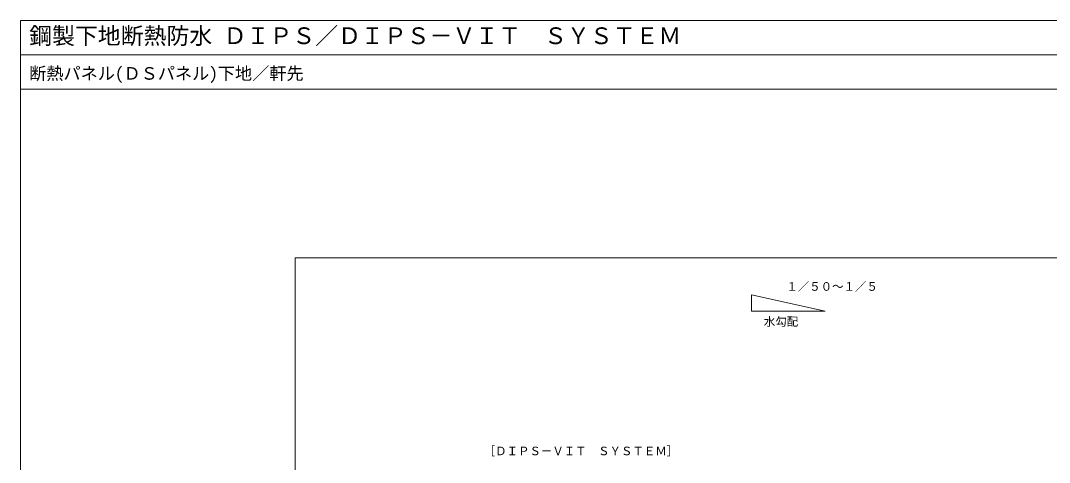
# Model space of a CAD drawing. Units: millimetres, scale not verified. Extents: x -1380 to 1380, y -955 to 955.
# Drawn here: x -1380 to 419, y 183 to 955 of the extents above; entities that cross this region are included whole.
import ezdxf
from ezdxf.enums import TextEntityAlignment as Align

# ---------------------------------------------------------------- set-up
doc = ezdxf.new("R2010")
doc.units = ezdxf.units.MM
doc.header["$LTSCALE"] = 3
for name, color, linetype, lineweight in [('0-0_0', 7, 'Continuous', 18), ('0-2_MOJI', 7, 'Continuous', 18), ('0-9_WAKU', 7, 'Continuous', 18)]:
    doc.layers.add(name, color=color, linetype=linetype, lineweight=lineweight)
doc.styles.add('ＭＳ ゴシック', font='')
doc.styles.get('ＭＳ ゴシック').set_extended_font_data('MS Gothic')

msp = doc.modelspace()

# ---------------------------------------------------------------- linework, layer by layer
at = {"layer": '0-0_0'}
msp.add_line((-1379.883, 895.31), (1380.117, 895.31), dxfattribs=at)
msp.add_lwpolyline([(-899.885, -659.69), (900.119, -659.69), (900.119, 540.31), (-899.885, 540.31)], close=True, dxfattribs=at)
at = {"layer": '0-2_MOJI'}
msp.add_line((-101.787, 475.781), (-101.787, 447.275), dxfattribs=at)
msp.add_lwpolyline([(-101.787, 447.275), (26.591, 447.275), (-101.787, 475.781)], dxfattribs=at)
at = {"layer": '0-9_WAKU'}
for points in [[(1380.117, 835.31), (-1379.883, 835.31), (-1379.883, 955.31), (1380.117, 955.31)], [(-1379.883, -954.69), (1380.117, -954.69), (1380.117, 955.31), (-1379.883, 955.31)]]:
    msp.add_lwpolyline(points, close=True, dxfattribs=at)

# ---------------------------------------------------------------- texts
at = {"layer": '0-2_MOJI', "style": 'ＭＳ ゴシック'}
for s, p in [('１／５０～１／５', (-41.069, 478.326)), ('水勾配', (-80.402, 417.008)), ('［ＤＩＰＳ－ＶＩＴ\u3000ＳＹＳＴＥＭ］', (-570.167, 190.657))]:
    msp.add_text(s, height=14.66, dxfattribs=at).set_placement(p, align=Align.BOTTOM_LEFT)
at = {"layer": '0-9_WAKU', "style": 'ＭＳ ゴシック'}
for s, height, p in [('鋼製下地断熱防水 ＤＩＰＳ／ＤＩＰＳ－ＶＩＴ\u3000ＳＹＳＴＥＭ', 29.33, (-1364.883, 905.31)), ('断熱パネル(ＤＳパネル)下地／軒先', 21.99, (-1364.883, 845.31))]:
    msp.add_text(s, height=height, dxfattribs=at).set_placement(p, align=Align.BOTTOM_LEFT)

doc.saveas('drawing.dxf')
